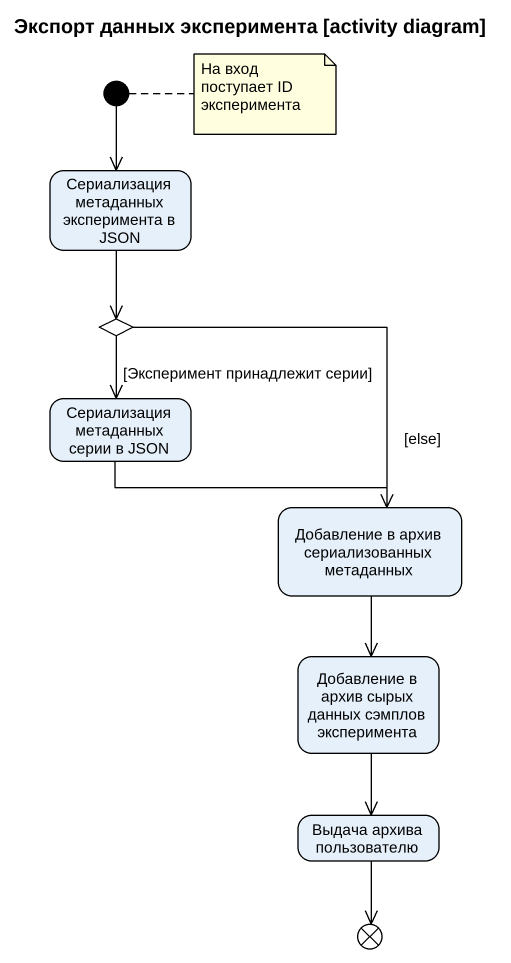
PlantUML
@startuml
title Экспорт данных эксперимента [activity diagram]
hide empty description
state initial1 <<start>>
state "Сериализация метаданных эксперимента в JSON" as Сериализация_метаданных
state choice1 <<choice>>
state "Сериализация метаданных серии в JSON" as Сериализация_метаданных_2
state "Добавление в архив сериализованных метаданных" as Добавление_в_архив
state "Добавление в архив сырых данных сэмплов эксперимента" as Добавление_в_архив_сырых
state "Выдача архива пользователю" as Выдача_архива_пользователю
state flowfinal1 <<end>>
initial1 --> Сериализация_метаданных
Сериализация_метаданных --> choice1
choice1 --> Сериализация_метаданных_2 : [Эксперимент принадлежит серии]
choice1 --> Добавление_в_архив : [else]
Сериализация_метаданных_2 -right-> Добавление_в_архив
Добавление_в_архив --> Добавление_в_архив_сырых
Добавление_в_архив_сырых --> Выдача_архива_пользователю
Выдача_архива_пользователю --> flowfinal1
note right of initial1 : На вход поступает ID эксперимента
@enduml
